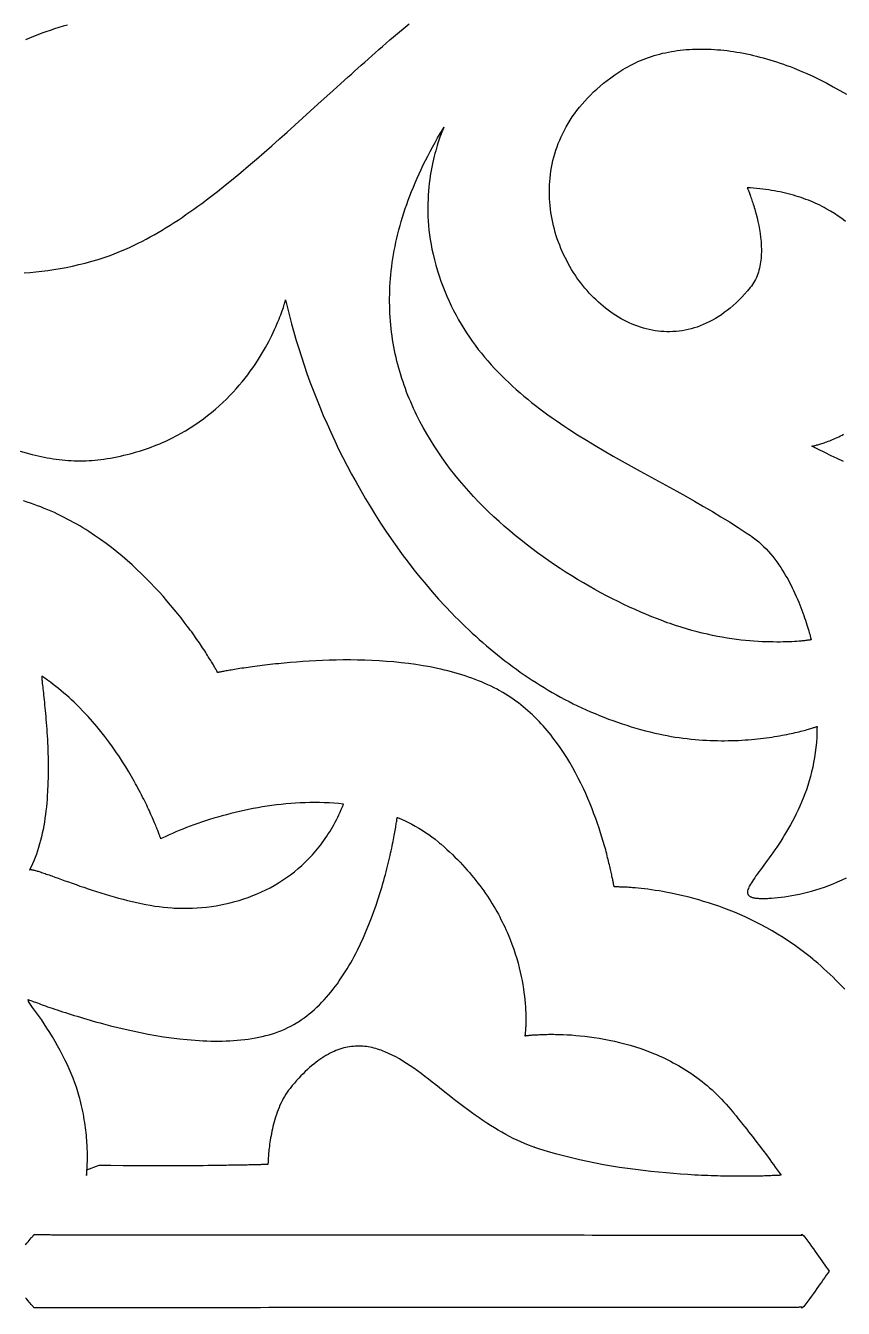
# Model space of a CAD drawing. Extents: x -555 to 555, y -555 to 555.
# Drawn here: x 362.2 to 473.1, y -5 to 169 of the extents above; entities that cross this region are included whole.
import ezdxf

# ---------------------------------------------------------------- set-up
doc = ezdxf.new("R2010")
doc.units = 0
doc.layers.add('PLAN_1', color=18, linetype='CONTINUOUS')

msp = doc.modelspace()

# ---------------------------------------------------------------- linework, layer by layer
at = {"layer": 'PLAN_1'}
for points in [[(362.05, 135.44), (362.83, 135.49), (363.63, 135.57), (364.43, 135.66), (365.24, 135.76), (366.07, 135.88), (366.9, 136.02), (367.74, 136.18), (368.59, 136.36), (369.45, 136.55), (370.31, 136.77), (371.19, 137), (372.07, 137.26), (372.62, 137.43), (373.16, 137.61), (373.71, 137.8), (374.25, 138.01), (374.8, 138.22), (375.34, 138.45), (375.89, 138.69), (376.43, 138.93), (376.97, 139.19), (377.51, 139.46), (378.06, 139.73), (378.6, 140.02), (379.14, 140.31), (379.68, 140.61), (380.22, 140.92), (380.76, 141.24), (381.29, 141.57), (381.83, 141.91), (382.37, 142.25), (382.91, 142.6), (383.44, 142.96), (383.98, 143.33), (384.51, 143.7), (385.05, 144.08), (385.58, 144.46), (386.12, 144.85), (387.18, 145.65), (388.25, 146.47), (389.31, 147.31), (390.37, 148.17), (391.43, 149.05), (392.48, 149.94), (393.53, 150.84), (394.58, 151.75), (395.63, 152.68), (396.68, 153.61), (397.72, 154.54), (399.8, 156.42), (401.87, 158.31), (403.93, 160.17), (404.96, 161.1), (405.99, 162.01), (406.42, 162.4), (406.86, 162.8), (407.31, 163.2), (407.76, 163.61), (408.22, 164.02), (408.69, 164.44), (409.17, 164.86), (409.65, 165.29), (410.13, 165.72), (410.63, 166.16), (411.13, 166.59), (411.63, 167.03), (412.14, 167.47), (412.66, 167.91), (413.71, 168.78), (414.25, 169.22)], [(367.9, 169.04), (367.3, 168.88), (366.71, 168.7), (366.13, 168.52), (365.55, 168.33), (364.98, 168.14), (364.42, 167.93), (363.86, 167.72), (363.31, 167.51), (362.76, 167.28), (362.22, 167.05)], [(473.45, 142.41), (472.96, 142.79), (472.46, 143.14), (471.94, 143.49), (471.39, 143.82), (470.83, 144.14), (470.55, 144.3), (470.26, 144.45), (469.96, 144.6), (469.66, 144.74), (469.35, 144.88), (469.04, 145.02), (468.73, 145.15), (468.41, 145.28), (468.08, 145.4), (467.75, 145.52), (467.42, 145.64), (467.08, 145.75), (466.73, 145.86), (466.39, 145.96), (466.03, 146.06), (465.67, 146.16), (465.31, 146.25), (464.94, 146.33), (464.56, 146.41), (464.19, 146.49), (463.8, 146.56), (463.41, 146.63), (463.02, 146.69), (462.62, 146.75), (462.21, 146.8), (461.8, 146.85), (461.39, 146.89), (460.97, 146.93), (460.54, 146.96), (460.11, 146.99), (460.11, 146.98), (460.12, 146.96), (460.13, 146.93), (460.15, 146.88), (460.18, 146.83), (460.21, 146.76), (460.24, 146.68), (460.27, 146.59), (460.31, 146.48), (460.36, 146.37), (460.41, 146.25), (460.46, 146.12), (460.51, 145.97), (460.56, 145.82), (460.62, 145.66), (460.68, 145.49), (460.74, 145.31), (460.8, 145.13), (460.87, 144.94), (460.93, 144.74), (461, 144.53), (461.06, 144.31), (461.13, 144.09), (461.19, 143.87), (461.32, 143.4), (461.44, 142.9), (461.56, 142.4), (461.67, 141.87), (461.77, 141.33), (461.86, 140.79), (461.93, 140.23), (461.98, 139.67), (462.02, 139.1), (462.03, 138.54), (462.03, 138.26), (462.02, 137.98), (462, 137.7), (461.98, 137.42), (461.96, 137.14), (461.92, 136.87), (461.88, 136.6), (461.83, 136.33), (461.77, 136.06), (461.7, 135.8), (461.63, 135.54), (461.54, 135.29), (461.45, 135.04), (461.35, 134.79), (461.24, 134.55), (461.11, 134.32), (460.98, 134.09), (460.84, 133.86), (460.69, 133.65), (460.52, 133.44), (460.14, 132.98), (459.76, 132.55), (459.37, 132.13), (458.98, 131.74), (458.59, 131.36), (458.2, 131), (457.8, 130.66), (457.4, 130.34), (457, 130.04), (456.6, 129.75), (456.19, 129.49), (455.79, 129.24), (455.38, 129), (454.97, 128.79), (454.56, 128.59), (454.15, 128.41), (453.74, 128.24), (453.33, 128.09), (452.92, 127.96), (452.51, 127.84), (452.09, 127.74), (451.68, 127.65), (451.27, 127.58), (450.86, 127.52), (450.45, 127.48), (450.04, 127.46), (449.63, 127.44), (449.22, 127.45), (448.82, 127.46), (448.41, 127.49), (448.01, 127.53), (447.61, 127.59), (447.21, 127.66), (446.82, 127.74), (446.42, 127.83), (446.03, 127.94), (445.64, 128.06), (445.25, 128.19), (444.87, 128.34), (444.49, 128.49), (444.11, 128.66), (443.74, 128.83), (443.37, 129.02), (443.01, 129.22), (442.65, 129.43), (442.29, 129.65), (441.94, 129.88), (441.59, 130.12), (441.24, 130.37), (440.9, 130.63), (440.57, 130.9), (440.24, 131.18), (439.92, 131.47), (439.6, 131.76), (439.29, 132.07), (438.98, 132.38), (438.68, 132.7), (438.39, 133.03), (438.1, 133.36), (437.82, 133.71), (437.55, 134.06), (437.28, 134.42), (437.02, 134.78), (436.77, 135.15), (436.52, 135.53), (436.28, 135.91), (436.05, 136.3), (435.83, 136.7), (435.62, 137.1), (435.41, 137.5), (435.21, 137.91), (435.02, 138.33), (434.84, 138.75), (434.67, 139.18), (434.51, 139.61), (434.35, 140.04), (434.21, 140.48), (434.07, 140.92), (433.95, 141.36), (433.83, 141.81), (433.73, 142.26), (433.64, 142.72), (433.55, 143.17), (433.48, 143.63), (433.41, 144.09), (433.36, 144.56), (433.32, 145.02), (433.29, 145.49), (433.27, 145.95), (433.27, 146.42), (433.27, 146.89), (433.29, 147.36), (433.32, 147.83), (433.36, 148.3), (433.41, 148.78), (433.48, 149.25), (433.56, 149.72), (433.65, 150.19), (433.75, 150.66), (433.87, 151.12), (434, 151.59), (434.15, 152.06), (434.31, 152.52), (434.48, 152.98), (434.67, 153.45), (434.87, 153.9), (435.08, 154.36), (435.31, 154.81), (435.56, 155.26), (435.82, 155.71), (436.09, 156.15), (436.38, 156.59), (436.69, 157.03), (437.01, 157.46), (437.35, 157.89), (437.7, 158.32), (438.07, 158.74), (438.45, 159.15), (438.85, 159.56), (439.27, 159.97), (439.71, 160.37), (440.16, 160.76), (440.63, 161.15), (441.11, 161.53), (441.62, 161.91), (442.14, 162.28), (442.68, 162.64), (443.23, 163), (443.56, 163.2), (443.9, 163.39), (444.24, 163.58), (444.59, 163.76), (444.94, 163.93), (445.29, 164.09), (445.65, 164.25), (446.01, 164.39), (446.37, 164.53), (446.74, 164.67), (447.12, 164.79), (447.49, 164.91), (447.87, 165.02), (448.25, 165.12), (448.64, 165.22), (449.03, 165.3), (449.42, 165.38), (449.82, 165.46), (450.22, 165.52), (450.62, 165.58), (451.03, 165.63), (451.43, 165.68), (451.84, 165.72), (452.26, 165.75), (452.67, 165.77), (453.09, 165.79), (453.51, 165.8), (453.93, 165.8), (454.36, 165.8), (454.79, 165.78), (455.21, 165.77), (455.65, 165.74), (456.08, 165.71), (456.51, 165.67), (456.95, 165.63), (457.39, 165.58), (457.83, 165.52), (458.27, 165.46), (458.71, 165.39), (459.16, 165.31), (459.6, 165.23), (460.05, 165.14), (460.49, 165.04), (460.94, 164.94), (461.39, 164.83), (461.84, 164.71), (462.29, 164.59), (462.74, 164.47), (463.2, 164.33), (463.65, 164.19), (464.1, 164.05), (464.56, 163.9), (465.01, 163.74), (465.46, 163.58), (465.92, 163.41), (466.37, 163.23), (467.28, 162.86), (468.18, 162.47), (469.09, 162.06), (469.99, 161.63), (470.89, 161.17), (471.79, 160.69), (472.68, 160.19), (473.57, 159.67)], [(361.47, 111.25), (362.28, 111.01), (363.1, 110.8), (363.51, 110.69), (363.92, 110.6), (364.33, 110.51), (364.74, 110.43), (365.15, 110.35), (365.56, 110.28), (365.97, 110.22), (366.38, 110.16), (366.79, 110.11), (367.19, 110.06), (367.6, 110.03), (368.01, 109.99), (368.41, 109.97), (368.82, 109.95), (369.22, 109.94), (369.63, 109.94), (370.03, 109.94), (370.43, 109.95), (370.83, 109.97), (371.23, 109.99), (371.63, 110.02), (372.03, 110.06), (372.42, 110.11), (372.82, 110.17), (373.29, 110.24), (373.75, 110.32), (374.21, 110.4), (374.66, 110.49), (375.11, 110.59), (375.55, 110.69), (375.98, 110.79), (376.41, 110.9), (376.84, 111.02), (377.26, 111.14), (377.67, 111.26), (378.08, 111.39), (378.48, 111.53), (378.88, 111.67), (379.27, 111.81), (379.66, 111.95), (380.04, 112.11), (380.42, 112.26), (380.79, 112.42), (381.15, 112.58), (381.51, 112.75), (381.87, 112.92), (382.22, 113.09), (382.57, 113.27), (382.91, 113.45), (383.25, 113.64), (383.9, 114.01), (384.54, 114.4), (385.16, 114.8), (385.76, 115.22), (386.35, 115.64), (386.91, 116.07), (387.46, 116.5), (387.99, 116.95), (388.5, 117.4), (388.99, 117.85), (389.47, 118.32), (389.93, 118.78), (390.37, 119.25), (390.8, 119.72), (391.21, 120.19), (391.61, 120.67), (391.99, 121.14), (392.35, 121.62), (392.7, 122.09), (393.03, 122.56), (393.36, 123.02), (393.66, 123.49), (393.95, 123.94), (394.23, 124.4), (394.5, 124.85), (394.75, 125.29), (394.99, 125.72), (395.21, 126.14), (395.43, 126.56), (395.63, 126.96), (395.82, 127.36), (396, 127.74), (396.16, 128.11), (396.32, 128.46), (396.46, 128.81), (396.6, 129.14), (396.72, 129.45), (396.83, 129.74), (396.94, 130.02), (397.03, 130.29), (397.11, 130.53), (397.19, 130.75), (397.25, 130.95), (397.31, 131.14), (397.34, 131.22), (397.36, 131.3), (397.38, 131.37), (397.4, 131.44), (397.42, 131.5), (397.43, 131.55), (397.45, 131.6), (397.46, 131.64), (397.47, 131.68), (397.47, 131.71), (397.48, 131.73), (397.48, 131.75), (397.49, 131.76), (397.49, 131.76), (397.74, 130.68), (398.01, 129.59), (398.3, 128.5), (398.61, 127.39), (398.93, 126.28), (399.27, 125.17), (399.63, 124.04), (400, 122.92), (400.39, 121.79), (400.8, 120.65), (401.23, 119.52), (401.67, 118.38), (402.13, 117.24), (402.61, 116.09), (403.11, 114.95), (403.62, 113.81), (404.15, 112.67), (404.69, 111.53), (405.26, 110.4), (405.84, 109.27), (406.43, 108.14), (407.05, 107.02), (407.68, 105.9), (408.32, 104.79), (408.99, 103.68), (409.67, 102.58), (410.36, 101.49), (411.08, 100.41), (411.81, 99.34), (412.56, 98.28), (413.32, 97.23), (414.1, 96.19), (414.9, 95.16), (415.71, 94.15), (416.54, 93.15), (417.38, 92.16), (418.24, 91.19), (419.12, 90.23), (420.02, 89.29), (420.47, 88.83), (420.93, 88.37), (421.39, 87.91), (421.86, 87.46), (422.33, 87.01), (422.8, 86.57), (423.28, 86.13), (423.76, 85.7), (424.24, 85.28), (424.73, 84.85), (425.23, 84.44), (425.73, 84.02), (426.23, 83.62), (426.73, 83.22), (427.24, 82.82), (427.76, 82.43), (428.28, 82.04), (428.8, 81.66), (429.32, 81.29), (429.85, 80.92), (430.39, 80.56), (430.92, 80.2), (431.47, 79.85), (432.01, 79.51), (432.56, 79.17), (433.12, 78.84), (433.67, 78.52), (434.23, 78.2), (434.8, 77.89), (435.37, 77.58), (435.94, 77.28), (436.52, 76.99), (437.1, 76.71), (437.69, 76.43), (438.28, 76.16), (438.87, 75.9), (439.47, 75.64), (440.07, 75.39), (440.67, 75.15), (441.28, 74.91), (441.89, 74.69), (442.51, 74.47), (443.13, 74.26), (443.76, 74.06), (444.38, 73.86), (445.02, 73.67), (445.65, 73.5), (446.29, 73.32), (446.94, 73.16), (447.58, 73.01), (448.14, 72.88), (448.7, 72.77), (449.26, 72.66), (449.81, 72.56), (450.35, 72.47), (450.9, 72.39), (451.44, 72.32), (451.97, 72.25), (452.5, 72.19), (453.03, 72.14), (453.55, 72.1), (454.06, 72.06), (454.58, 72.03), (455.08, 72.01), (455.58, 71.99), (456.08, 71.98), (456.57, 71.97), (457.05, 71.97), (457.53, 71.98), (458, 71.99), (458.46, 72), (458.92, 72.02), (459.37, 72.04), (459.81, 72.07), (460.25, 72.1), (460.67, 72.14), (461.09, 72.17), (461.51, 72.22), (461.91, 72.26), (462.31, 72.31), (462.7, 72.36), (463.08, 72.41), (463.45, 72.46), (463.81, 72.52), (464.16, 72.58), (464.5, 72.64), (464.84, 72.7), (465.16, 72.76), (465.47, 72.82), (465.78, 72.88), (466.07, 72.94), (466.36, 73), (466.63, 73.07), (466.89, 73.13), (467.14, 73.19), (467.38, 73.25), (467.61, 73.31), (467.83, 73.36), (468.03, 73.42), (468.22, 73.47), (468.41, 73.52), (468.57, 73.57), (468.73, 73.62), (468.87, 73.66), (469.01, 73.7), (469.12, 73.74), (469.23, 73.77), (469.32, 73.8), (469.4, 73.83), (469.46, 73.85), (469.51, 73.87), (469.55, 73.88), (469.57, 73.89), (469.58, 73.89), (469.57, 73.52), (469.57, 73.16), (469.54, 72.44), (469.49, 71.73), (469.42, 71.03), (469.34, 70.35), (469.24, 69.68), (469.12, 69.02), (468.99, 68.37), (468.84, 67.74), (468.68, 67.12), (468.51, 66.51), (468.32, 65.91), (468.13, 65.32), (467.92, 64.75), (467.71, 64.19), (467.48, 63.63), (467.25, 63.1), (467.01, 62.57), (466.76, 62.05), (466.51, 61.55), (466.25, 61.06), (465.99, 60.58), (465.73, 60.11), (465.46, 59.66), (465.19, 59.21), (464.93, 58.78), (464.66, 58.36), (464.39, 57.95), (464.12, 57.55), (463.85, 57.16), (463.59, 56.78), (463.33, 56.42), (463.08, 56.07), (462.83, 55.72), (462.59, 55.39), (462.35, 55.07), (462.12, 54.77), (461.9, 54.47), (461.69, 54.18), (461.49, 53.91), (461.3, 53.65), (461.13, 53.39), (460.96, 53.15), (460.81, 52.92), (460.67, 52.7), (460.54, 52.5), (460.44, 52.3), (460.34, 52.11), (460.27, 51.94), (460.21, 51.77), (460.17, 51.62), (460.15, 51.47), (460.16, 51.34), (460.16, 51.28), (460.18, 51.22), (460.2, 51.16), (460.22, 51.11), (460.25, 51.06), (460.29, 51.01), (460.33, 50.96), (460.38, 50.92), (460.43, 50.88), (460.49, 50.84), (460.56, 50.8), (460.63, 50.77), (460.71, 50.74), (460.79, 50.71), (460.89, 50.69), (460.98, 50.66), (461.09, 50.64), (461.2, 50.63), (461.32, 50.61), (461.45, 50.6), (461.58, 50.59), (461.72, 50.58), (461.87, 50.58), (462.01, 50.57), (462.17, 50.57), (462.33, 50.57), (462.49, 50.57), (462.67, 50.58), (462.85, 50.58), (463.03, 50.59), (463.22, 50.6), (463.42, 50.61), (463.83, 50.64), (464.25, 50.68), (464.7, 50.73), (465.17, 50.79), (465.65, 50.87), (466.15, 50.95), (466.66, 51.05), (467.19, 51.16), (467.73, 51.28), (468.28, 51.42), (468.84, 51.57), (469.41, 51.73), (469.99, 51.92), (470.58, 52.12), (471.17, 52.33), (471.77, 52.57), (472.37, 52.82), (472.98, 53.09), (473.58, 53.38)], [(473.15, 109.83), (472.33, 110.23), (471.49, 110.63), (470.64, 111.05), (469.77, 111.48), (468.89, 111.93), (468.9, 111.93), (468.91, 111.93), (468.94, 111.94), (468.99, 111.95), (469.04, 111.96), (469.1, 111.97), (469.17, 111.99), (469.26, 112.01), (469.35, 112.03), (469.45, 112.06), (469.57, 112.09), (469.69, 112.12), (469.81, 112.16), (469.95, 112.2), (470.1, 112.24), (470.25, 112.29), (470.41, 112.34), (470.57, 112.4), (470.75, 112.46), (470.92, 112.53), (471.11, 112.59), (471.3, 112.67), (471.49, 112.75), (471.69, 112.83), (471.89, 112.92), (472.1, 113.01), (472.31, 113.11), (472.53, 113.21), (472.75, 113.32), (472.97, 113.43), (473.19, 113.55)], [(473.35, 38.25), (472.95, 38.67), (472.55, 39.08), (472.15, 39.48), (471.75, 39.88), (471.34, 40.27), (470.93, 40.66), (470.52, 41.04), (470.11, 41.41), (469.69, 41.77), (469.27, 42.13), (469.16, 42.22), (469.11, 42.26), (469.1, 42.27), (469.07, 42.29), (469.03, 42.33), (468.66, 42.63), (468.3, 42.91), (467.93, 43.2), (467.56, 43.48), (467.2, 43.75), (466.46, 44.28), (465.72, 44.78), (464.98, 45.26), (464.24, 45.72), (463.49, 46.16), (462.75, 46.58), (462.01, 46.98), (461.28, 47.36), (460.54, 47.72), (459.81, 48.06), (459.09, 48.38), (458.37, 48.69), (457.65, 48.98), (456.94, 49.25), (456.24, 49.51), (455.55, 49.75), (454.87, 49.97), (454.19, 50.18), (453.53, 50.38), (452.88, 50.56), (452.24, 50.73), (451.61, 50.89), (450.99, 51.03), (450.39, 51.17), (449.81, 51.29), (449.24, 51.4), (448.68, 51.5), (448.15, 51.59), (447.63, 51.67), (447.13, 51.74), (446.64, 51.81), (446.18, 51.87), (445.74, 51.92), (445.32, 51.96), (444.92, 52), (444.73, 52.01), (444.55, 52.03), (444.37, 52.04), (444.19, 52.05), (444.03, 52.07), (443.87, 52.08), (443.71, 52.08), (443.56, 52.09), (443.42, 52.1), (443.29, 52.11), (443.16, 52.11), (443.04, 52.12), (442.92, 52.12), (442.81, 52.12), (442.71, 52.13), (442.62, 52.13), (442.53, 52.13), (442.45, 52.13), (442.38, 52.13), (442.32, 52.13), (442.26, 52.13), (442.21, 52.13), (442.17, 52.13), (442.13, 52.13), (442.11, 52.13), (442.09, 52.13), (442.08, 52.14), (442.07, 52.14), (442.07, 52.16), (442.06, 52.18), (442.05, 52.22), (442.04, 52.27), (442.02, 52.32), (442.01, 52.39), (441.99, 52.47), (441.97, 52.56), (441.95, 52.66), (441.93, 52.76), (441.91, 52.88), (441.88, 53), (441.86, 53.14), (441.83, 53.28), (441.8, 53.43), (441.76, 53.59), (441.73, 53.76), (441.69, 53.94), (441.65, 54.12), (441.61, 54.31), (441.56, 54.51), (441.52, 54.72), (441.47, 54.93), (441.41, 55.15), (441.36, 55.38), (441.3, 55.62), (441.24, 55.86), (441.18, 56.1), (441.12, 56.36), (441.05, 56.61), (440.98, 56.88), (440.91, 57.15), (440.83, 57.42), (440.75, 57.7), (440.59, 58.28), (440.41, 58.87), (440.22, 59.48), (440.02, 60.11), (439.8, 60.75), (439.57, 61.4), (439.32, 62.06), (439.07, 62.74), (438.79, 63.42), (438.51, 64.11), (438.2, 64.8), (437.88, 65.5), (437.55, 66.2), (437.2, 66.9), (436.83, 67.6), (436.45, 68.3), (436.04, 69), (435.62, 69.69), (435.19, 70.37), (434.73, 71.05), (434.25, 71.72), (433.76, 72.38), (433.5, 72.7), (433.25, 73.02), (432.98, 73.34), (432.71, 73.66), (432.44, 73.97), (432.16, 74.28), (431.87, 74.58), (431.58, 74.88), (431.29, 75.17), (430.98, 75.46), (430.68, 75.75), (430.37, 76.03), (430.05, 76.3), (429.73, 76.57), (429.4, 76.84), (429.07, 77.09), (428.73, 77.35), (428.38, 77.59), (428.03, 77.83), (427.68, 78.07), (427.31, 78.3), (426.95, 78.52), (426.57, 78.73), (426.38, 78.83), (426.18, 78.94), (425.77, 79.15), (425.36, 79.36), (424.94, 79.56), (424.51, 79.75), (424.08, 79.94), (423.64, 80.11), (423.2, 80.29), (422.75, 80.45), (422.3, 80.61), (421.85, 80.76), (421.39, 80.91), (420.93, 81.05), (420.46, 81.18), (419.99, 81.31), (419.52, 81.43), (419.05, 81.55), (418.57, 81.66), (418.09, 81.77), (417.12, 81.97), (416.14, 82.14), (415.16, 82.3), (414.17, 82.43), (413.18, 82.55), (412.19, 82.65), (411.2, 82.73), (410.2, 82.8), (409.21, 82.85), (408.23, 82.89), (407.25, 82.91), (406.28, 82.92), (405.32, 82.92), (404.36, 82.91), (403.42, 82.89), (402.5, 82.86), (401.59, 82.81), (400.69, 82.76), (399.81, 82.71), (398.96, 82.64), (398.12, 82.58), (397.71, 82.54), (397.31, 82.5), (396.91, 82.46), (396.52, 82.42), (396.14, 82.38), (395.76, 82.34), (395.39, 82.3), (395.03, 82.26), (394.67, 82.22), (394.32, 82.17), (393.98, 82.13), (393.65, 82.09), (393.32, 82.04), (393.01, 82), (392.7, 81.96), (392.4, 81.91), (392.11, 81.87), (391.83, 81.83), (391.55, 81.79), (391.29, 81.75), (391.04, 81.71), (390.79, 81.67), (390.56, 81.63), (390.34, 81.59), (390.12, 81.56), (389.92, 81.52), (389.73, 81.49), (389.55, 81.46), (389.38, 81.43), (389.22, 81.4), (389.07, 81.37), (388.94, 81.34), (388.81, 81.32), (388.7, 81.3), (388.6, 81.28), (388.52, 81.26), (388.45, 81.25), (388.38, 81.24), (388.34, 81.23), (388.3, 81.22), (388.28, 81.22), (388.28, 81.21), (388.27, 81.22), (388.27, 81.23), (388.25, 81.26), (388.23, 81.29), (388.21, 81.34), (388.18, 81.39), (388.15, 81.45), (388.11, 81.52), (388.06, 81.6), (388.01, 81.69), (387.96, 81.79), (387.9, 81.89), (387.83, 82.01), (387.76, 82.13), (387.69, 82.26), (387.61, 82.39), (387.52, 82.54), (387.43, 82.69), (387.33, 82.85), (387.23, 83.01), (387.13, 83.18), (387.01, 83.36), (386.9, 83.55), (386.78, 83.74), (386.65, 83.94), (386.52, 84.14), (386.38, 84.35), (386.24, 84.56), (386.1, 84.78), (385.94, 85.01), (385.79, 85.24), (385.63, 85.48), (385.46, 85.72), (385.29, 85.96), (385.12, 86.21), (384.94, 86.46), (384.75, 86.72), (384.56, 86.98), (384.36, 87.25), (384.16, 87.52), (383.75, 88.06), (383.32, 88.62), (382.87, 89.19), (382.39, 89.77), (381.9, 90.36), (381.4, 90.96), (380.87, 91.56), (380.32, 92.16), (379.76, 92.77), (379.18, 93.38), (378.58, 93.99), (377.96, 94.6), (377.32, 95.21), (376.67, 95.81), (375.99, 96.41), (375.3, 97), (374.6, 97.58), (373.87, 98.16), (373.13, 98.72), (372.37, 99.28), (371.59, 99.81), (370.8, 100.34), (370.39, 100.6), (369.98, 100.85), (369.57, 101.1), (369.16, 101.34), (368.74, 101.58), (368.31, 101.81), (367.88, 102.04), (367.45, 102.27), (367.01, 102.49), (366.57, 102.7), (366.13, 102.91), (365.68, 103.11), (365.22, 103.3), (364.76, 103.49), (364.3, 103.68), (363.84, 103.85), (363.37, 104.03), (362.89, 104.19), (362.42, 104.35), (361.93, 104.49)], [(362.21, 3.6), (362.38, 3.81), (362.55, 4), (362.71, 4.19), (362.85, 4.35), (362.98, 4.51), (363.04, 4.57), (363.1, 4.64), (363.15, 4.7), (363.2, 4.75), (363.24, 4.8), (363.27, 4.84), (363.31, 4.88), (363.33, 4.91), (363.35, 4.93), (363.37, 4.95), (363.38, 4.96), (363.38, 4.97), (363.38, 4.97), (363.4, 4.97), (363.42, 4.97), (363.46, 4.97), (363.5, 4.97), (363.55, 4.97), (363.61, 4.97), (363.68, 4.97), (363.76, 4.97), (363.84, 4.97), (363.94, 4.97), (364.04, 4.97), (364.16, 4.97), (364.28, 4.97), (364.41, 4.97), (364.55, 4.97), (364.7, 4.97), (364.85, 4.97), (365.02, 4.97), (365.19, 4.97), (365.37, 4.97), (365.56, 4.97), (365.75, 4.96), (365.95, 4.96), (366.17, 4.96), (366.38, 4.96), (366.61, 4.96), (366.85, 4.96), (367.09, 4.96), (367.34, 4.96), (367.59, 4.96), (367.86, 4.96), (368.13, 4.96), (368.4, 4.96), (368.69, 4.96), (368.98, 4.96), (369.28, 4.96), (369.58, 4.96), (369.9, 4.96), (370.21, 4.96), (370.54, 4.96), (370.87, 4.96), (371.21, 4.96), (371.55, 4.96), (371.9, 4.96), (372.26, 4.96), (372.62, 4.96), (372.99, 4.96), (373.37, 4.96), (373.75, 4.96), (374.53, 4.96), (375.33, 4.96), (376.15, 4.96), (377, 4.96), (377.86, 4.96), (378.75, 4.96), (379.66, 4.96), (380.58, 4.95), (381.52, 4.95), (382.49, 4.95), (383.46, 4.95), (384.46, 4.95), (385.47, 4.95), (386.5, 4.95), (387.54, 4.95), (388.6, 4.95), (389.67, 4.95), (390.75, 4.95), (391.84, 4.95), (392.95, 4.95), (394.07, 4.95), (395.2, 4.94), (396.34, 4.94), (397.49, 4.94), (398.65, 4.94), (399.81, 4.94), (400.99, 4.94), (402.17, 4.94), (403.35, 4.94), (405.75, 4.94), (408.16, 4.94), (410.59, 4.93), (415.46, 4.93), (420.34, 4.93), (422.76, 4.93), (425.18, 4.92), (427.57, 4.92), (428.76, 4.92), (429.94, 4.92), (431.11, 4.92), (432.28, 4.92), (433.44, 4.92), (434.59, 4.92), (435.73, 4.92), (436.86, 4.92), (437.97, 4.92), (439.08, 4.91), (440.18, 4.91), (441.26, 4.91), (442.33, 4.91), (443.39, 4.91), (444.43, 4.91), (445.45, 4.91), (446.47, 4.91), (447.46, 4.91), (448.44, 4.91), (449.4, 4.91), (450.34, 4.91), (451.27, 4.91), (452.17, 4.91), (453.06, 4.9), (453.93, 4.9), (454.77, 4.9), (455.6, 4.9), (456.4, 4.9), (457.18, 4.9), (457.56, 4.9), (457.93, 4.9), (458.3, 4.9), (458.66, 4.9), (459.02, 4.9), (459.37, 4.9), (459.72, 4.9), (460.05, 4.9), (460.39, 4.9), (460.71, 4.9), (461.03, 4.9), (461.34, 4.9), (461.65, 4.9), (461.94, 4.9), (462.24, 4.9), (462.52, 4.9), (462.8, 4.9), (463.07, 4.9), (463.33, 4.9), (463.59, 4.9), (463.84, 4.9), (464.08, 4.9), (464.31, 4.9), (464.54, 4.9), (464.76, 4.9), (464.97, 4.9), (465.17, 4.9), (465.37, 4.9), (465.56, 4.9), (465.74, 4.9), (465.91, 4.9), (466.07, 4.9), (466.23, 4.9), (466.37, 4.9), (466.51, 4.9), (466.64, 4.9), (466.77, 4.9), (466.88, 4.89), (466.98, 4.89), (467.08, 4.89), (467.17, 4.89), (467.25, 4.89), (467.32, 4.89), (467.38, 4.89), (467.43, 4.89), (467.47, 4.89), (467.5, 4.89), (467.53, 4.89), (467.54, 4.89), (467.54, 5.03), (467.81, 4.8), (468.08, 4.43), (468.34, 4.07), (468.59, 3.71), (468.84, 3.36), (469.08, 3.02), (469.32, 2.69), (469.55, 2.36), (469.78, 2.04), (470, 1.73), (470.22, 1.42), (470.43, 1.12), (470.63, 0.83), (470.84, 0.55), (471.03, 0.27), (471.22, 0), (471.03, -0.27), (470.84, -0.55), (470.63, -0.83), (470.43, -1.12), (470.22, -1.42), (470, -1.73), (469.78, -2.04), (469.55, -2.36), (469.32, -2.69), (469.08, -3.02), (468.84, -3.36), (468.59, -3.71), (468.34, -4.07), (468.08, -4.43), (467.81, -4.8), (467.54, -5.03), (467.54, -4.89), (467.53, -4.89), (467.5, -4.89), (467.47, -4.89), (467.43, -4.89), (467.38, -4.89), (467.32, -4.89), (467.25, -4.89), (467.17, -4.89), (467.08, -4.9), (466.98, -4.9), (466.88, -4.9), (466.77, -4.9), (466.64, -4.9), (466.51, -4.9), (466.37, -4.9), (466.23, -4.9), (466.07, -4.9), (465.91, -4.9), (465.74, -4.9), (465.56, -4.9), (465.37, -4.9), (465.17, -4.9), (464.97, -4.9), (464.76, -4.9), (464.54, -4.9), (464.31, -4.9), (464.08, -4.9), (463.84, -4.9), (463.59, -4.9), (463.33, -4.9), (463.07, -4.9), (462.8, -4.9), (462.52, -4.9), (462.24, -4.9), (461.94, -4.9), (461.65, -4.9), (461.34, -4.9), (461.03, -4.9), (460.71, -4.9), (460.39, -4.9), (460.05, -4.9), (459.72, -4.9), (459.37, -4.9), (459.02, -4.9), (458.66, -4.9), (458.3, -4.9), (457.93, -4.9), (457.56, -4.9), (457.18, -4.9), (456.4, -4.9), (455.6, -4.9), (454.77, -4.9), (453.93, -4.9), (453.06, -4.9), (452.17, -4.91), (451.27, -4.91), (450.34, -4.91), (449.4, -4.91), (448.44, -4.91), (447.46, -4.91), (446.47, -4.91), (445.45, -4.91), (444.43, -4.91), (443.39, -4.91), (442.33, -4.91), (441.26, -4.91), (440.18, -4.91), (439.08, -4.91), (437.97, -4.92), (436.86, -4.92), (435.73, -4.92), (434.59, -4.92), (433.44, -4.92), (432.28, -4.92), (431.11, -4.92), (429.94, -4.92), (428.76, -4.92), (427.57, -4.92), (425.18, -4.92), (422.76, -4.93), (420.34, -4.93), (415.46, -4.93), (410.59, -4.93), (408.16, -4.94), (405.75, -4.94), (403.35, -4.94), (402.17, -4.94), (400.99, -4.94), (399.81, -4.94), (398.65, -4.94), (397.49, -4.94), (396.34, -4.94), (395.2, -4.94), (394.07, -4.95), (392.95, -4.95), (391.84, -4.95), (390.75, -4.95), (389.67, -4.95), (388.6, -4.95), (387.54, -4.95), (386.5, -4.95), (385.47, -4.95), (384.46, -4.95), (383.46, -4.95), (382.49, -4.95), (381.52, -4.95), (380.58, -4.95), (379.66, -4.96), (378.75, -4.96), (377.86, -4.96), (377, -4.96), (376.15, -4.96), (375.33, -4.96), (374.53, -4.96), (373.75, -4.96), (373.37, -4.96), (372.99, -4.96), (372.62, -4.96), (372.26, -4.96), (371.9, -4.96), (371.55, -4.96), (371.21, -4.96), (370.87, -4.96), (370.54, -4.96), (370.21, -4.96), (369.9, -4.96), (369.58, -4.96), (369.28, -4.96), (368.98, -4.96), (368.69, -4.96), (368.4, -4.96), (368.13, -4.96), (367.86, -4.96), (367.59, -4.96), (367.34, -4.96), (367.09, -4.96), (366.85, -4.96), (366.61, -4.96), (366.38, -4.96), (366.17, -4.96), (365.95, -4.96), (365.75, -4.96), (365.56, -4.97), (365.37, -4.97), (365.19, -4.97), (365.02, -4.97), (364.85, -4.97), (364.7, -4.97), (364.55, -4.97), (364.41, -4.97), (364.28, -4.97), (364.16, -4.97), (364.04, -4.97), (363.94, -4.97), (363.84, -4.97), (363.76, -4.97), (363.68, -4.97), (363.61, -4.97), (363.55, -4.97), (363.5, -4.97), (363.46, -4.97), (363.42, -4.97), (363.4, -4.97), (363.38, -4.97), (363.38, -4.97), (363.38, -4.96), (363.37, -4.95), (363.35, -4.93), (363.33, -4.91), (363.31, -4.88), (363.27, -4.84), (363.24, -4.8), (363.2, -4.75), (363.15, -4.7), (363.1, -4.64), (363.04, -4.57), (362.98, -4.51), (362.85, -4.35), (362.71, -4.19), (362.55, -4), (362.38, -3.81), (362.21, -3.6)]]:
    msp.add_lwpolyline(points, dxfattribs=at)
for points in [[(468.8, 85.66), (468.79, 85.66), (468.78, 85.66), (468.76, 85.65), (468.74, 85.65), (468.71, 85.65), (468.67, 85.64), (468.62, 85.63), (468.57, 85.62), (468.51, 85.62), (468.44, 85.61), (468.37, 85.6), (468.29, 85.59), (468.2, 85.58), (468.11, 85.56), (468.01, 85.55), (467.9, 85.54), (467.79, 85.53), (467.67, 85.52), (467.55, 85.5), (467.42, 85.49), (467.28, 85.48), (467.14, 85.47), (466.83, 85.45), (466.51, 85.42), (466.16, 85.4), (465.79, 85.39), (465.4, 85.37), (464.99, 85.36), (464.56, 85.35), (464.11, 85.35), (463.64, 85.36), (463.15, 85.36), (462.65, 85.38), (462.12, 85.4), (461.58, 85.43), (461.03, 85.47), (460.46, 85.51), (459.87, 85.57), (459.27, 85.63), (458.65, 85.71), (458.02, 85.79), (457.38, 85.89), (456.73, 86), (456.06, 86.12), (455.39, 86.25), (454.7, 86.4), (454, 86.56), (453.3, 86.73), (452.58, 86.92), (451.86, 87.13), (451.13, 87.35), (450.39, 87.59), (449.64, 87.85), (449.27, 87.98), (449.17, 88.02), (449.15, 88.02), (449.13, 88.03), (449.11, 88.04), (449.02, 88.07), (448.66, 88.21), (447.92, 88.49), (447.18, 88.79), (446.43, 89.09), (445.67, 89.42), (444.91, 89.75), (444.15, 90.1), (443.37, 90.46), (442.6, 90.84), (441.82, 91.23), (441.04, 91.63), (440.25, 92.05), (439.46, 92.47), (438.68, 92.92), (437.89, 93.37), (437.1, 93.84), (436.32, 94.32), (435.53, 94.81), (434.75, 95.31), (433.97, 95.83), (433.19, 96.36), (432.42, 96.91), (431.65, 97.46), (430.88, 98.03), (430.13, 98.61), (429.38, 99.2), (428.63, 99.81), (427.89, 100.43), (427.16, 101.06), (426.45, 101.7), (425.73, 102.36), (425.03, 103.02), (424.34, 103.7), (423.67, 104.39), (423, 105.09), (422.35, 105.81), (421.7, 106.53), (421.08, 107.27), (420.47, 108.02), (419.87, 108.78), (419.29, 109.56), (418.72, 110.34), (418.17, 111.14), (417.64, 111.95), (417.13, 112.77), (416.63, 113.6), (416.16, 114.44), (415.7, 115.29), (415.48, 115.72), (415.26, 116.16), (415.06, 116.59), (414.85, 117.03), (414.65, 117.47), (414.46, 117.92), (414.27, 118.37), (414.09, 118.82), (413.91, 119.27), (413.74, 119.73), (413.58, 120.19), (413.42, 120.65), (413.27, 121.11), (413.12, 121.58), (412.98, 122.05), (412.85, 122.52), (412.72, 122.99), (412.6, 123.47), (412.48, 123.95), (412.37, 124.44), (412.27, 124.92), (412.18, 125.41), (412.09, 125.9), (412.01, 126.4), (411.94, 126.89), (411.87, 127.39), (411.81, 127.89), (411.76, 128.4), (411.71, 128.9), (411.68, 129.41), (411.64, 129.93), (411.62, 130.44), (411.61, 130.96), (411.6, 131.48), (411.6, 132), (411.61, 132.53), (411.62, 133.06), (411.65, 133.59), (411.68, 134.12), (411.72, 134.65), (411.77, 135.19), (411.82, 135.73), (411.89, 136.28), (411.96, 136.82), (412.05, 137.37), (412.14, 137.92), (412.23, 138.48), (412.34, 139.03), (412.46, 139.59), (412.59, 140.15), (412.72, 140.71), (412.86, 141.28), (413.02, 141.85), (413.18, 142.42), (413.35, 142.99), (413.53, 143.57), (413.72, 144.15), (413.92, 144.73), (414.13, 145.31), (414.35, 145.9), (414.58, 146.49), (414.82, 147.08), (415.07, 147.67), (415.32, 148.27), (415.59, 148.86), (415.87, 149.46), (416.16, 150.07), (416.46, 150.67), (416.77, 151.28), (417.09, 151.89), (417.42, 152.5), (417.76, 153.12), (418.11, 153.73), (418.48, 154.35), (418.85, 154.97), (418.94, 155.13), (418.97, 155.17), (418.97, 155.18), (418.98, 155.18), (418.98, 155.18), (418.98, 155.18), (418.98, 155.18), (418.97, 155.17), (418.97, 155.16), (418.96, 155.15), (418.95, 155.12), (418.93, 155.09), (418.92, 155.06), (418.9, 155.01), (418.88, 154.97), (418.86, 154.91), (418.83, 154.85), (418.8, 154.79), (418.77, 154.72), (418.74, 154.64), (418.67, 154.47), (418.6, 154.28), (418.52, 154.06), (418.43, 153.83), (418.34, 153.58), (418.25, 153.3), (418.15, 153.01), (418.05, 152.69), (417.95, 152.36), (417.85, 152.01), (417.75, 151.64), (417.65, 151.25), (417.56, 150.85), (417.46, 150.43), (417.37, 150), (417.28, 149.55), (417.2, 149.08), (417.12, 148.6), (417.05, 148.1), (416.98, 147.6), (416.93, 147.07), (416.88, 146.54), (416.84, 145.99), (416.81, 145.43), (416.79, 144.86), (416.78, 144.28), (416.79, 143.69), (416.8, 143.09), (416.84, 142.47), (416.88, 141.85), (416.94, 141.22), (417.02, 140.59), (417.11, 139.94), (417.22, 139.29), (417.35, 138.63), (417.5, 137.96), (417.68, 137.2), (417.88, 136.46), (418.1, 135.73), (418.33, 135.01), (418.57, 134.31), (418.82, 133.61), (419.09, 132.93), (419.37, 132.26), (419.66, 131.6), (419.96, 130.96), (420.28, 130.32), (420.61, 129.7), (420.95, 129.08), (421.3, 128.48), (421.66, 127.88), (422.04, 127.3), (422.42, 126.73), (422.81, 126.16), (423.22, 125.61), (423.63, 125.06), (424.05, 124.53), (424.49, 124), (424.93, 123.48), (425.38, 122.97), (425.84, 122.47), (426.31, 121.97), (426.79, 121.49), (427.27, 121.01), (427.76, 120.54), (428.26, 120.07), (428.77, 119.62), (429.29, 119.17), (429.81, 118.72), (430.33, 118.29), (430.87, 117.85), (431.41, 117.43), (431.96, 117.01), (432.51, 116.6), (433.07, 116.19), (433.63, 115.79), (434.2, 115.39), (434.77, 115), (435.35, 114.61), (435.93, 114.22), (437.1, 113.47), (438.29, 112.73), (439.49, 112), (440.7, 111.29), (441.92, 110.58), (443.15, 109.89), (444.38, 109.2), (445.61, 108.52), (448.09, 107.16), (450.55, 105.81), (451.77, 105.13), (452.98, 104.45), (454.18, 103.76), (455.38, 103.06), (456.55, 102.35), (457.71, 101.64), (458.86, 100.91), (459.42, 100.54), (459.98, 100.16), (460.54, 99.79), (460.68, 99.69), (460.71, 99.67), (460.72, 99.66), (460.72, 99.66), (460.73, 99.66), (460.74, 99.65), (460.78, 99.62), (460.97, 99.49), (461.33, 99.21), (461.67, 98.93), (462.01, 98.62), (462.34, 98.31), (462.67, 97.99), (462.98, 97.65), (463.28, 97.31), (463.57, 96.95), (463.86, 96.59), (464.13, 96.22), (464.4, 95.85), (464.65, 95.47), (464.9, 95.08), (465.14, 94.7), (465.37, 94.3), (465.6, 93.91), (465.81, 93.51), (466.02, 93.12), (466.22, 92.72), (466.41, 92.33), (466.59, 91.94), (466.77, 91.55), (466.93, 91.16), (467.09, 90.78), (467.25, 90.4), (467.39, 90.03), (467.53, 89.67), (467.66, 89.32), (467.78, 88.97), (467.9, 88.64), (468.01, 88.31), (468.11, 88), (468.21, 87.69), (468.3, 87.41), (468.38, 87.13), (468.46, 86.87), (468.53, 86.62), (468.6, 86.4), (468.66, 86.18), (468.71, 85.99), (468.76, 85.82)], [(362.76, 54.44), (362.78, 54.46), (362.81, 54.47), (362.85, 54.48), (362.9, 54.48), (362.95, 54.48), (363.02, 54.48), (363.09, 54.47), (363.17, 54.45), (363.26, 54.44), (363.35, 54.42), (363.45, 54.39), (363.56, 54.36), (363.68, 54.33), (363.8, 54.29), (363.94, 54.25), (364.07, 54.21), (364.22, 54.16), (364.37, 54.11), (364.53, 54.06), (364.69, 54), (364.86, 53.95), (365.03, 53.88), (365.21, 53.82), (365.4, 53.76), (365.59, 53.69), (365.79, 53.62), (366.2, 53.47), (366.64, 53.31), (367.09, 53.15), (367.56, 52.98), (368.04, 52.81), (368.55, 52.63), (369.06, 52.45), (369.6, 52.26), (370.14, 52.08), (370.7, 51.89), (371.26, 51.7), (371.84, 51.51), (372.42, 51.33), (373.02, 51.15), (373.62, 50.97), (374.22, 50.79), (374.83, 50.62), (375.44, 50.46), (376.06, 50.3), (376.67, 50.15), (377.29, 50.01), (377.91, 49.88), (378.52, 49.75), (379.13, 49.64), (379.74, 49.54), (380.34, 49.46), (380.93, 49.39), (381.52, 49.33), (382.1, 49.28), (382.39, 49.27), (382.46, 49.27), (382.48, 49.26), (382.49, 49.26), (382.51, 49.26), (382.59, 49.26), (382.91, 49.25), (383.56, 49.24), (384.21, 49.24), (384.85, 49.26), (385.5, 49.3), (386.14, 49.35), (386.78, 49.41), (387.43, 49.49), (388.06, 49.59), (388.7, 49.7), (389.33, 49.83), (389.96, 49.98), (390.59, 50.14), (391.21, 50.31), (391.82, 50.51), (392.43, 50.72), (393.04, 50.95), (393.64, 51.19), (394.23, 51.45), (394.81, 51.73), (395.39, 52.03), (395.96, 52.35), (396.52, 52.68), (397.07, 53.03), (397.62, 53.4), (398.15, 53.79), (398.68, 54.19), (399.19, 54.62), (399.69, 55.06), (400.18, 55.53), (400.66, 56.01), (401.13, 56.51), (401.36, 56.77), (401.59, 57.03), (401.81, 57.3), (402.03, 57.57), (402.25, 57.85), (402.46, 58.13), (402.67, 58.42), (402.87, 58.72), (403.08, 59.01), (403.28, 59.32), (403.47, 59.62), (403.66, 59.94), (403.85, 60.26), (404.03, 60.58), (404.21, 60.91), (404.39, 61.24), (404.56, 61.58), (404.73, 61.93), (404.89, 62.28), (405.05, 62.63), (405.21, 62.99), (405.34, 63.36), (404.68, 63.43), (404.03, 63.48), (403.38, 63.52), (402.73, 63.55), (402.08, 63.57), (401.43, 63.57), (400.78, 63.57), (400.13, 63.55), (399.48, 63.53), (398.83, 63.49), (398.18, 63.44), (397.53, 63.39), (396.89, 63.32), (396.25, 63.25), (395.61, 63.17), (394.98, 63.07), (394.35, 62.98), (393.72, 62.87), (393.1, 62.76), (392.48, 62.63), (391.87, 62.51), (391.26, 62.37), (390.66, 62.23), (390.06, 62.09), (389.47, 61.93), (388.89, 61.78), (388.32, 61.62), (387.75, 61.45), (387.19, 61.28), (386.64, 61.1), (386.1, 60.92), (385.57, 60.74), (385.05, 60.56), (384.54, 60.37), (384.03, 60.18), (383.54, 59.98), (383.06, 59.79), (382.59, 59.59), (382.13, 59.39), (381.69, 59.19), (381.26, 58.99), (380.84, 58.79), (380.63, 58.69), (380.58, 58.67), (380.57, 58.66), (380.56, 58.66), (380.56, 58.66), (380.56, 58.66), (380.56, 58.66), (380.56, 58.67), (380.55, 58.69), (380.54, 58.73), (380.53, 58.77), (380.51, 58.83), (380.48, 58.89), (380.45, 58.97), (380.42, 59.06), (380.39, 59.16), (380.35, 59.26), (380.3, 59.38), (380.25, 59.51), (380.2, 59.65), (380.14, 59.79), (380.08, 59.95), (380.02, 60.11), (379.95, 60.28), (379.87, 60.47), (379.79, 60.65), (379.71, 60.85), (379.62, 61.06), (379.53, 61.27), (379.44, 61.49), (379.34, 61.71), (379.23, 61.95), (379.13, 62.19), (379.01, 62.44), (378.89, 62.69), (378.77, 62.95), (378.65, 63.21), (378.52, 63.48), (378.38, 63.76), (378.24, 64.04), (378.1, 64.33), (377.95, 64.62), (377.79, 64.92), (377.64, 65.22), (377.47, 65.52), (377.31, 65.83), (377.13, 66.14), (376.96, 66.46), (376.59, 67.1), (376.21, 67.75), (375.8, 68.42), (375.38, 69.09), (374.94, 69.77), (374.48, 70.45), (374, 71.14), (373.5, 71.83), (372.98, 72.52), (372.44, 73.2), (371.88, 73.89), (371.31, 74.56), (370.71, 75.24), (370.09, 75.9), (369.45, 76.55), (369.13, 76.88), (368.8, 77.2), (368.46, 77.51), (368.12, 77.82), (367.77, 78.13), (367.42, 78.44), (367.06, 78.74), (366.7, 79.03), (366.33, 79.33), (365.96, 79.61), (365.58, 79.89), (365.2, 80.17), (364.81, 80.44), (364.42, 80.71), (364.42, 80.62), (364.42, 80.52), (364.43, 80.4), (364.44, 80.25), (364.45, 80.09), (364.47, 79.91), (364.49, 79.71), (364.51, 79.49), (364.54, 79.25), (364.57, 79), (364.6, 78.73), (364.63, 78.45), (364.66, 78.15), (364.7, 77.83), (364.73, 77.5), (364.77, 77.16), (364.8, 76.81), (364.84, 76.44), (364.88, 76.06), (364.92, 75.66), (364.95, 75.26), (364.99, 74.84), (365.02, 74.42), (365.06, 73.98), (365.09, 73.54), (365.12, 73.09), (365.15, 72.63), (365.18, 72.16), (365.2, 71.68), (365.22, 71.2), (365.24, 70.71), (365.26, 70.22), (365.27, 69.72), (365.28, 69.21), (365.29, 68.19), (365.28, 67.16), (365.25, 66.12), (365.21, 65.07), (365.17, 64.55), (365.14, 64.03), (365.09, 63.5), (365.04, 62.98), (364.98, 62.47), (364.92, 61.95), (364.85, 61.44), (364.77, 60.93), (364.68, 60.42), (364.59, 59.92), (364.48, 59.42), (364.37, 58.93), (364.25, 58.45), (364.13, 57.97), (363.99, 57.5), (363.84, 57.04), (363.69, 56.58), (363.52, 56.13), (363.35, 55.69), (363.16, 55.27), (362.96, 54.85)], [(362.61, 36.61), (362.58, 36.85), (362.75, 36.79), (362.94, 36.72), (363.14, 36.64), (363.35, 36.56), (363.58, 36.48), (363.82, 36.39), (364.07, 36.3), (364.33, 36.2), (364.61, 36.1), (364.9, 36), (365.2, 35.89), (365.52, 35.79), (365.84, 35.67), (366.18, 35.56), (366.52, 35.44), (366.88, 35.32), (367.25, 35.2), (367.63, 35.08), (368.01, 34.96), (368.41, 34.83), (368.81, 34.7), (369.22, 34.58), (369.65, 34.45), (370.08, 34.32), (370.51, 34.19), (370.96, 34.06), (371.41, 33.93), (371.87, 33.81), (372.33, 33.68), (372.8, 33.55), (373.76, 33.3), (374.74, 33.06), (375.75, 32.83), (376.76, 32.6), (377.79, 32.38), (378.84, 32.18), (379.89, 31.99), (380.95, 31.82), (382.02, 31.67), (383.09, 31.54), (384.16, 31.42), (384.69, 31.38), (385.22, 31.33), (385.75, 31.3), (386.28, 31.27), (386.81, 31.25), (387.34, 31.23), (387.86, 31.22), (388.38, 31.22), (388.9, 31.23), (389.42, 31.24), (389.93, 31.26), (390.44, 31.29), (390.94, 31.33), (391.44, 31.38), (391.94, 31.43), (392.43, 31.5), (392.91, 31.57), (393.39, 31.65), (393.87, 31.75), (394.33, 31.85), (394.79, 31.96), (395.25, 32.08), (395.7, 32.22), (396.13, 32.36), (396.57, 32.52), (396.99, 32.68), (397.41, 32.86), (397.81, 33.05), (398.21, 33.25), (398.6, 33.46), (398.98, 33.68), (399.08, 33.74), (399.1, 33.76), (399.11, 33.76), (399.12, 33.77), (399.14, 33.78), (399.24, 33.84), (399.61, 34.09), (399.99, 34.36), (400.35, 34.63), (400.71, 34.91), (401.06, 35.21), (401.4, 35.51), (401.74, 35.82), (402.08, 36.15), (402.4, 36.48), (402.72, 36.82), (403.03, 37.16), (403.34, 37.52), (403.64, 37.88), (403.93, 38.25), (404.22, 38.63), (404.51, 39.01), (404.78, 39.4), (405.05, 39.79), (405.32, 40.19), (405.58, 40.6), (405.83, 41.01), (406.08, 41.42), (406.32, 41.84), (406.55, 42.26), (406.78, 42.69), (407.01, 43.11), (407.23, 43.55), (407.65, 44.41), (408.06, 45.29), (408.44, 46.17), (408.8, 47.05), (409.14, 47.93), (409.47, 48.8), (409.77, 49.67), (410.06, 50.53), (410.33, 51.37), (410.45, 51.79), (410.58, 52.2), (410.7, 52.61), (410.81, 53.02), (410.92, 53.41), (411.03, 53.81), (411.13, 54.2), (411.23, 54.58), (411.33, 54.95), (411.42, 55.32), (411.5, 55.68), (411.59, 56.04), (411.67, 56.38), (411.74, 56.72), (411.82, 57.05), (411.88, 57.37), (411.95, 57.68), (412.01, 57.99), (412.07, 58.28), (412.13, 58.56), (412.18, 58.83), (412.23, 59.09), (412.27, 59.34), (412.32, 59.58), (412.36, 59.81), (412.39, 60.02), (412.43, 60.23), (412.46, 60.42), (412.49, 60.59), (412.51, 60.75), (412.54, 60.9), (412.56, 61.04), (412.57, 61.16), (412.59, 61.26), (412.6, 61.35), (412.61, 61.42), (412.62, 61.48), (412.62, 61.52), (412.63, 61.55), (412.68, 61.54), (413.21, 61.31), (413.69, 61.09), (414.16, 60.87), (414.63, 60.63), (415.09, 60.37), (415.55, 60.11), (416.01, 59.83), (416.45, 59.54), (416.9, 59.24), (417.33, 58.93), (417.76, 58.6), (418.18, 58.27), (418.39, 58.09), (418.49, 58), (418.51, 57.99), (418.51, 57.99), (418.51, 57.99), (418.51, 57.99), (418.52, 57.98), (418.54, 57.96), (418.59, 57.92), (418.99, 57.57), (419.37, 57.23), (419.74, 56.88), (420.11, 56.54), (420.47, 56.19), (420.81, 55.84), (421.15, 55.49), (421.49, 55.14), (421.81, 54.79), (422.12, 54.43), (422.43, 54.08), (422.73, 53.73), (423.02, 53.37), (423.31, 53.02), (423.58, 52.66), (423.85, 52.31), (424.11, 51.95), (424.37, 51.6), (424.62, 51.25), (424.86, 50.89), (425.09, 50.54), (425.31, 50.18), (425.53, 49.83), (425.75, 49.48), (425.95, 49.13), (426.15, 48.78), (426.35, 48.43), (426.53, 48.08), (426.71, 47.73), (426.89, 47.39), (427.06, 47.04), (427.22, 46.7), (427.38, 46.36), (427.53, 46.02), (427.67, 45.68), (427.95, 45.01), (428.2, 44.35), (428.44, 43.7), (428.65, 43.05), (428.85, 42.42), (429.02, 41.79), (429.18, 41.18), (429.33, 40.59), (429.46, 40), (429.57, 39.43), (429.67, 38.87), (429.76, 38.33), (429.83, 37.81), (429.89, 37.3), (429.95, 36.81), (429.99, 36.34), (430.02, 35.89), (430.05, 35.46), (430.06, 35.05), (430.07, 34.67), (430.08, 34.48), (430.08, 34.3), (430.08, 34.13), (430.08, 33.96), (430.07, 33.8), (430.07, 33.64), (430.07, 33.49), (430.06, 33.35), (430.06, 33.21), (430.05, 33.08), (430.04, 32.96), (430.04, 32.84), (430.03, 32.73), (430.02, 32.62), (430.02, 32.53), (430.01, 32.44), (430, 32.36), (429.99, 32.28), (429.99, 32.21), (429.98, 32.15), (429.97, 32.1), (429.97, 32.05), (429.96, 32.02), (429.96, 31.99), (429.96, 31.97), (429.95, 31.95), (429.95, 31.95), (429.96, 31.95), (429.97, 31.95), (429.99, 31.95), (430.03, 31.95), (430.07, 31.96), (430.12, 31.97), (430.18, 31.97), (430.25, 31.98), (430.33, 31.99), (430.42, 32), (430.52, 32.01), (430.63, 32.02), (430.74, 32.03), (430.87, 32.04), (431, 32.05), (431.14, 32.06), (431.28, 32.07), (431.44, 32.08), (431.6, 32.09), (431.77, 32.09), (431.95, 32.1), (432.14, 32.11), (432.33, 32.12), (432.53, 32.12), (432.74, 32.13), (432.95, 32.13), (433.17, 32.14), (433.4, 32.14), (433.63, 32.14), (433.87, 32.14), (434.11, 32.13), (434.36, 32.13), (434.62, 32.12), (435.14, 32.11), (435.69, 32.08), (436.26, 32.05), (436.85, 32), (437.46, 31.95), (438.08, 31.88), (438.72, 31.81), (439.37, 31.72), (440.03, 31.61), (440.71, 31.49), (441.4, 31.36), (442.1, 31.21), (442.8, 31.05), (443.52, 30.86), (444.24, 30.66), (444.96, 30.44), (445.69, 30.2), (446.42, 29.94), (447.15, 29.65), (447.89, 29.35), (448.25, 29.19), (448.62, 29.02), (448.99, 28.85), (449.35, 28.67), (449.72, 28.48), (450.08, 28.29), (450.44, 28.1), (450.81, 27.89), (451.17, 27.68), (451.52, 27.46), (451.88, 27.24), (452.24, 27.01), (452.59, 26.77), (452.94, 26.53), (453.29, 26.27), (453.64, 26.01), (453.99, 25.75), (454.33, 25.47), (454.67, 25.19), (455, 24.9), (455.34, 24.61), (455.67, 24.3), (456, 23.99), (456.32, 23.67), (456.64, 23.34), (456.96, 23), (457.27, 22.66), (457.58, 22.3), (457.88, 21.94), (458.03, 21.76), (458.05, 21.74), (458.06, 21.72), (458.07, 21.72), (458.08, 21.71), (458.1, 21.68), (458.26, 21.47), (458.59, 21.07), (458.9, 20.69), (459.2, 20.31), (459.49, 19.95), (459.77, 19.6), (460.04, 19.26), (460.3, 18.92), (460.56, 18.6), (460.81, 18.27), (461.3, 17.65), (461.77, 17.03), (462.24, 16.41), (462.71, 15.78), (462.94, 15.47), (463.18, 15.14), (463.42, 14.81), (463.67, 14.48), (463.92, 14.13), (464.18, 13.77), (464.44, 13.41), (464.72, 13.03), (464.71, 13.03), (464.69, 13.03), (464.65, 13.02), (464.6, 13.02), (464.53, 13.02), (464.45, 13.01), (464.35, 13.01), (464.25, 13), (464.12, 12.99), (463.99, 12.99), (463.84, 12.98), (463.68, 12.97), (463.51, 12.97), (463.32, 12.96), (463.12, 12.95), (462.91, 12.94), (462.69, 12.94), (462.45, 12.93), (462.21, 12.92), (461.95, 12.92), (461.68, 12.91), (461.41, 12.9), (461.12, 12.9), (460.82, 12.89), (460.51, 12.89), (460.19, 12.89), (459.86, 12.89), (459.52, 12.88), (459.17, 12.88), (458.82, 12.88), (458.45, 12.89), (458.07, 12.89), (457.69, 12.89), (457.3, 12.9), (456.9, 12.91), (456.49, 12.92), (456.08, 12.93), (455.66, 12.94), (455.23, 12.95), (454.79, 12.97), (454.35, 12.99), (453.9, 13.01), (453.45, 13.03), (452.98, 13.05), (452.52, 13.08), (452.04, 13.11), (451.08, 13.17), (450.1, 13.24), (449.1, 13.33), (448.08, 13.42), (447.05, 13.53), (446, 13.65), (444.94, 13.78), (443.87, 13.93), (442.8, 14.09), (441.72, 14.26), (440.63, 14.45), (439.54, 14.66), (438.45, 14.88), (437.36, 15.12), (436.27, 15.37), (435.18, 15.65), (434.1, 15.94), (433.03, 16.25), (431.96, 16.58), (431.44, 16.76), (431.3, 16.8), (431.27, 16.81), (431.26, 16.82), (431.26, 16.82), (431.24, 16.82), (431.18, 16.84), (430.92, 16.93), (430.42, 17.12), (429.91, 17.33), (429.4, 17.55), (428.89, 17.78), (428.38, 18.03), (427.87, 18.29), (427.36, 18.56), (426.84, 18.85), (426.33, 19.15), (425.81, 19.46), (425.3, 19.78), (424.78, 20.11), (424.26, 20.46), (423.74, 20.81), (423.22, 21.17), (422.7, 21.54), (422.17, 21.92), (421.65, 22.31), (421.13, 22.71), (420.6, 23.11), (420.34, 23.31), (420.28, 23.36), (420.26, 23.38), (420.25, 23.39), (420.23, 23.4), (420.17, 23.45), (419.91, 23.65), (418.88, 24.46), (417.87, 25.27), (417.37, 25.66), (416.87, 26.05), (416.37, 26.44), (415.88, 26.81), (415.38, 27.17), (414.89, 27.53), (414.4, 27.87), (413.91, 28.19), (413.41, 28.5), (412.92, 28.8), (412.43, 29.07), (411.94, 29.33), (411.45, 29.56), (410.95, 29.78), (410.71, 29.87), (410.46, 29.97), (410.21, 30.05), (409.96, 30.13), (409.71, 30.2), (409.47, 30.27), (409.22, 30.33), (408.97, 30.38), (408.71, 30.43), (408.46, 30.47), (408.21, 30.5), (407.96, 30.52), (407.7, 30.53), (407.45, 30.54), (407.19, 30.54), (406.94, 30.53), (406.68, 30.51), (406.42, 30.48), (406.16, 30.45), (405.91, 30.4), (405.64, 30.35), (405.38, 30.29), (405.12, 30.21), (404.86, 30.13), (404.59, 30.04), (404.32, 29.94), (404.06, 29.82), (403.79, 29.7), (403.52, 29.57), (403.25, 29.42), (402.97, 29.27), (402.7, 29.1), (402.42, 28.92), (402.15, 28.74), (401.87, 28.54), (401.59, 28.32), (401.31, 28.1), (401.02, 27.86), (400.74, 27.62), (400.45, 27.36), (400.16, 27.08), (399.87, 26.8), (399.58, 26.5), (399.29, 26.19), (398.99, 25.86), (398.7, 25.53), (398.4, 25.18), (398.1, 24.81), (397.89, 24.55), (397.7, 24.28), (397.52, 24.01), (397.35, 23.72), (397.18, 23.43), (397.02, 23.13), (396.87, 22.83), (396.73, 22.52), (396.6, 22.2), (396.47, 21.89), (396.35, 21.57), (396.24, 21.25), (396.14, 20.92), (396.04, 20.6), (395.95, 20.28), (395.86, 19.96), (395.78, 19.64), (395.71, 19.32), (395.64, 19.01), (395.58, 18.7), (395.52, 18.39), (395.46, 18.09), (395.42, 17.8), (395.37, 17.52), (395.33, 17.24), (395.3, 16.97), (395.27, 16.71), (395.24, 16.46), (395.21, 16.23), (395.19, 16), (395.17, 15.79), (395.16, 15.59), (395.14, 15.4), (395.13, 15.23), (395.12, 15.07), (395.12, 14.93), (395.11, 14.81), (395.11, 14.71), (395.1, 14.62), (395.1, 14.56), (395.1, 14.51), (395.1, 14.48), (395.1, 14.48), (395.09, 14.48), (395.07, 14.48), (395.04, 14.48), (395, 14.48), (394.95, 14.48), (394.89, 14.47), (394.82, 14.47), (394.74, 14.47), (394.66, 14.47), (394.56, 14.47), (394.45, 14.46), (394.33, 14.46), (394.21, 14.46), (394.08, 14.45), (393.93, 14.45), (393.78, 14.45), (393.62, 14.44), (393.45, 14.44), (393.28, 14.44), (393.09, 14.43), (392.9, 14.43), (392.7, 14.42), (392.49, 14.42), (392.28, 14.41), (392.06, 14.41), (391.83, 14.41), (391.59, 14.4), (391.35, 14.4), (391.1, 14.39), (390.84, 14.39), (390.58, 14.38), (390.31, 14.38), (390.03, 14.37), (389.75, 14.37), (389.46, 14.36), (388.87, 14.35), (388.26, 14.35), (387.62, 14.34), (386.96, 14.33), (386.29, 14.32), (385.6, 14.31), (384.89, 14.31), (384.16, 14.3), (383.42, 14.3), (382.67, 14.29), (381.9, 14.29), (381.12, 14.29), (380.34, 14.29), (379.54, 14.29), (378.74, 14.29), (377.92, 14.29), (377.11, 14.29), (375.46, 14.31), (373.8, 14.33), (372.14, 14.35), (370.49, 13.69), (370.49, 13.01), (370.49, 13.04), (370.5, 13.07), (370.5, 13.13), (370.51, 13.2), (370.52, 13.28), (370.52, 13.38), (370.53, 13.49), (370.54, 13.61), (370.55, 13.75), (370.56, 13.9), (370.57, 14.06), (370.58, 14.23), (370.59, 14.42), (370.59, 14.62), (370.6, 14.83), (370.6, 15.05), (370.61, 15.28), (370.61, 15.52), (370.61, 15.77), (370.6, 16.03), (370.6, 16.3), (370.59, 16.58), (370.58, 16.87), (370.56, 17.17), (370.54, 17.48), (370.52, 17.79), (370.5, 18.11), (370.47, 18.44), (370.43, 18.78), (370.39, 19.12), (370.35, 19.47), (370.3, 19.82), (370.25, 20.19), (370.19, 20.55), (370.13, 20.93), (370.06, 21.3), (369.99, 21.69), (369.91, 22.07), (369.82, 22.46), (369.72, 22.86), (369.62, 23.25), (369.57, 23.45), (369.56, 23.5), (369.55, 23.52), (369.55, 23.52), (369.55, 23.53), (369.54, 23.57), (369.5, 23.72), (369.32, 24.33), (369.11, 24.95), (368.89, 25.57), (368.66, 26.19), (368.4, 26.82), (368.13, 27.45), (367.84, 28.07), (367.54, 28.7), (367.23, 29.32), (366.9, 29.95), (366.57, 30.56), (366.22, 31.18), (365.86, 31.79), (365.5, 32.39), (365.12, 32.98), (364.74, 33.56), (364.36, 34.14), (363.97, 34.7), (363.58, 35.25), (363.18, 35.79)]]:
    msp.add_lwpolyline(points, close=True, dxfattribs=at)

doc.saveas('drawing.dxf')
